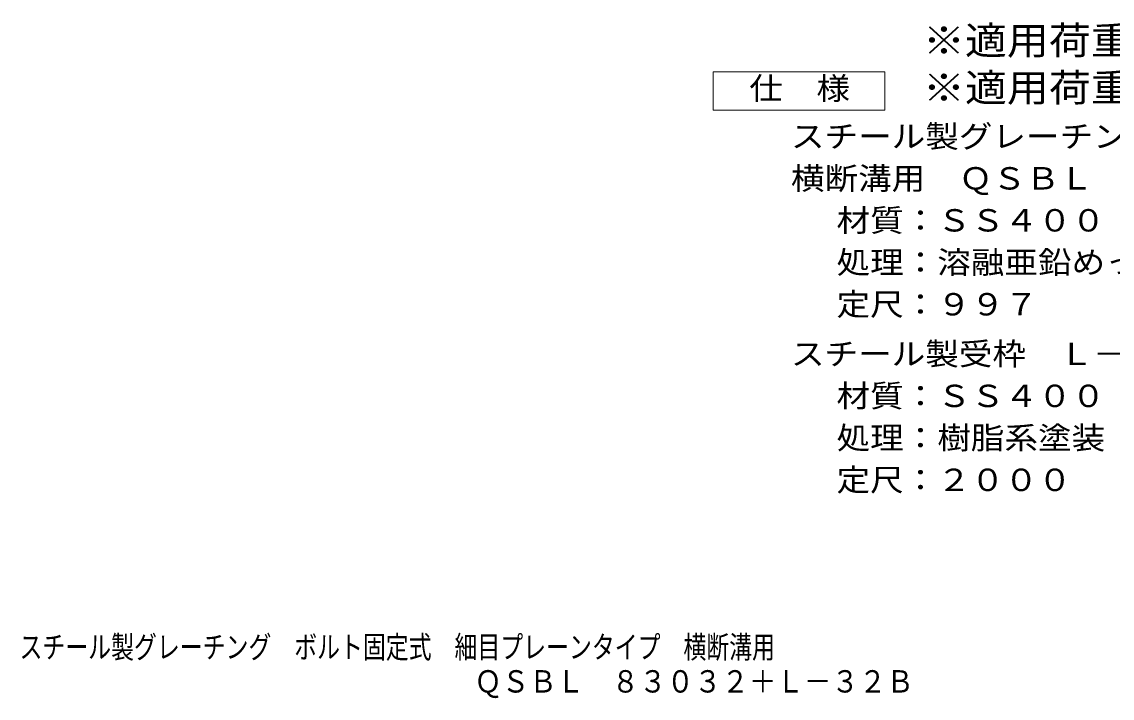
# Model space of a CAD drawing. Units: millimetres on the paper, enlarged 5 times. Extents: x -906 to 921, y -687 to 656.
# Drawn here: x -408 to 306, y -687 to -244 of the extents above; entities that cross this region are included whole.
import ezdxf
from ezdxf.enums import TextEntityAlignment as Align

# ---------------------------------------------------------------- set-up
doc = ezdxf.new("R2010")
doc.units = ezdxf.units.MM
doc.header["$LTSCALE"] = 5
doc.layers.add('F-4_F-4ﾚｲﾔ', color=2, linetype='Continuous', lineweight=9)
doc.layers.add('F-5_F-5ﾚｲﾔ', color=2, linetype='Continuous')
doc.styles.add('ＭＳ ゴシック', font='')
doc.styles.get('ＭＳ ゴシック').set_extended_font_data('MS Gothic')

msp = doc.modelspace()

# ---------------------------------------------------------------- linework, layer by layer
at = {"layer": 'F-4_F-4ﾚｲﾔ'}
msp.add_lwpolyline([(44.876, -301.821), (44.876, -276.82), (157.376, -276.82), (157.376, -301.821)], close=True, dxfattribs=at)

# ---------------------------------------------------------------- texts
at = {"layer": 'F-4_F-4ﾚｲﾔ', "style": 'ＭＳ ゴシック', "width": 1.1}
for s, p in [('仕\u3000様', (68.626, -299.32)), ('スチール製グレーチング\u3000ボルト固定式\u3000細目プレーンタイプ', (95.921, -330.781)), ('横断溝用\u3000ＱＳＢＬ\u3000８３０３２', (95.921, -358.281)), ('材質：ＳＳ４００', (125.777, -385.78)), ('処理：溶融亜鉛めっき', (125.777, -413.281)), ('定尺：９９７', (125.777, -440.781)), ('スチール製受枠\u3000Ｌ－３２Ｂ', (95.921, -473.281)), ('材質：ＳＳ４００', (125.777, -500.78)), ('処理：樹脂系塗装', (125.777, -528.28)), ('定尺：２０００', (125.777, -555.78))]:
    msp.add_text(s, height=14.66, dxfattribs=at).set_placement(p, align=Align.BOTTOM_LEFT)
at = {"layer": 'F-5_F-5ﾚｲﾔ', "color": 3, "style": 'ＭＳ ゴシック', "width": 1.1}
for s, p in [('※適用荷重：Ｔ－１４（一般用）', (182.376, -270.918)), ('※適用荷重：Ｔ－２５，Ｔ－２０，Ｔ－１４（ｴｺﾉﾐｰﾀｲﾌﾟ）', (182.376, -301.821))]:
    msp.add_text(s, height=18.33, dxfattribs=at).set_placement(p, align=Align.BOTTOM_LEFT)
at = {"layer": 'F-5_F-5ﾚｲﾔ', "style": 'ＭＳ ゴシック'}
for s, width, p in [('スチール製グレーチング\u3000ボルト固定式\u3000細目プレーンタイプ\u3000横断溝用', 0.75, (-409.447, -665.304)), ('ＱＳＢＬ\u3000８３０３２＋Ｌ－３２Ｂ', 0.9, (-111.5, -687.804))]:
    msp.add_text(s, height=14.66, dxfattribs=dict(at, width=width)).set_placement(p, align=Align.BOTTOM_LEFT)

doc.saveas('drawing.dxf')
